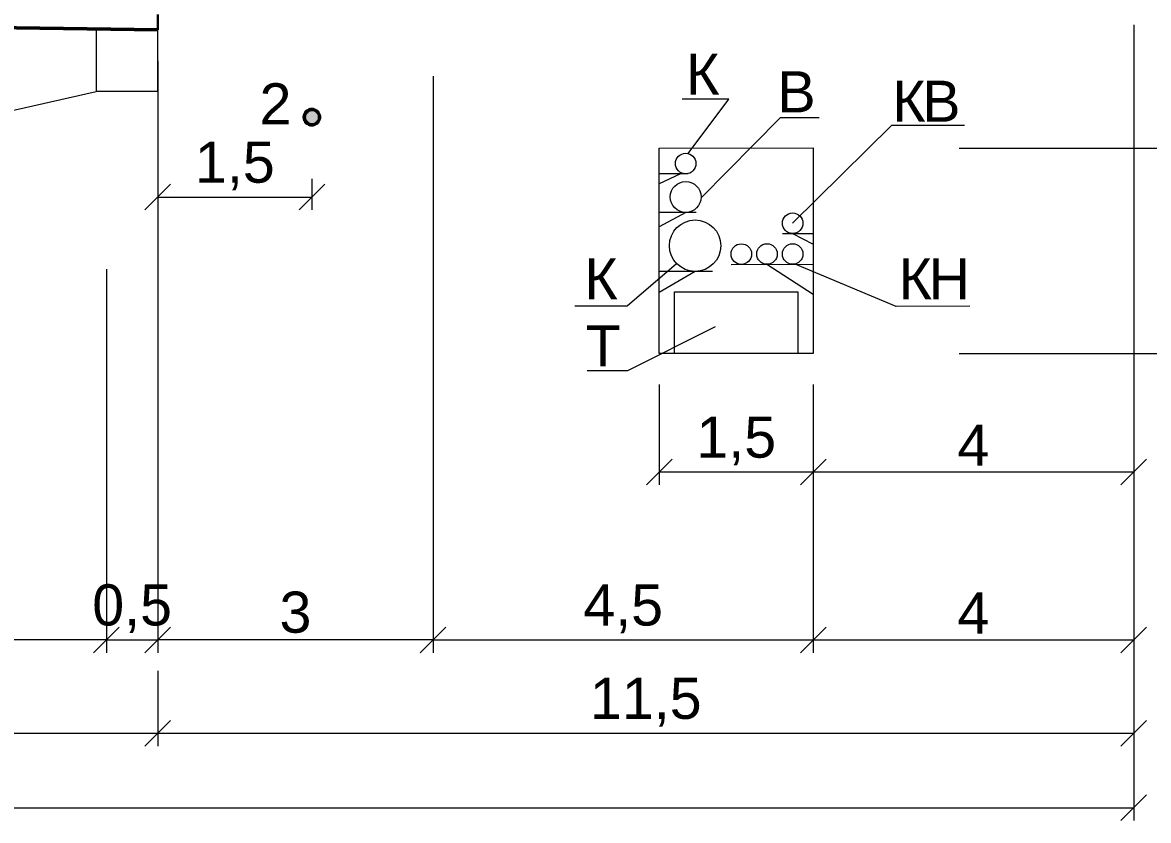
# Model space of a CAD drawing. Header units: millimetres. Extents: x -2123 to 34701, y -1286 to 835.
# Drawn here: x 55.62 to 66.58, y -232.5 to -224.73 of the extents above; entities that cross this region are included whole.
import ezdxf

# ---------------------------------------------------------------- set-up
doc = ezdxf.new("R2010")
doc.units = ezdxf.units.MM
doc.layers.get('0').update_dxf_attribs({"lineweight": 15})
for name, color, linetype, lineweight in [('Дор. Розм.', 7, 'Continuous', 50), ('Линия 0.2', 220, 'Continuous', 20), ('Линия 0.3', 160, 'Continuous', 30), ('Линия 0.5', 26, 'Continuous', 50), ('Размер', 94, 'Continuous', 15), ('Інж. мережі', 205, 'Continuous', 18)]:
    doc.layers.add(name, color=color, linetype=linetype, lineweight=lineweight)
doc.styles.get("Standard").update_dxf_attribs({"font": 'arial.ttf'})
doc.styles.add('Аннотативный', font='arial.ttf')
doc.dimstyles.new('М-100', dxfattribs={"dimscale": 100, "dimtxt": 4, "dimasz": 2.5, "dimexe": 1.25, "dimexo": 3, "dimtad": 1, "dimlfac": 0.001, "dimtxsty": 'Standard', "dimblk": 'OBLIQUE', "dimcen": 2.5, "dimadec": 0, "dimazin": 0, "dimtfac": 1, "dimtmove": 0, "dimatfit": 3, "dimldrblk": 'OBLIQUE', "dimfxl": 1.25, "dimlwd": -1, "dimlwe": -1, "dimarcsym": 0})

# ---------------------------------------------------------------- blocks, each defined once
blk = doc.blocks.new('_Oblique')
at = {"color": 0, "linetype": 'ByBlock', "lineweight": -2}
blk.add_line((-0.5, -0.5), (0.5, 0.5), dxfattribs=at)
blk = doc.blocks.new('*D1140')
at = {"layer": 'Defpoints', "color": 0, "ltscale": 1000, "transparency": 16777216}
for p in [(50770, 17497), (48090, 17397), (48090, 11710)]:
    blk.add_point(p, dxfattribs=at)
at = {"layer": 'Размер', "color": 0, "ltscale": 1000, "transparency": 16777216}
for p, q in [((50770, 17197), (50770, 11585)), ((48090, 17097), (48090, 11585)), ((50770, 11710), (48090, 11710))]:
    blk.add_line(p, q, dxfattribs=at)
at = {"layer": 'Размер', "color": 0, "ltscale": 1000, "transparency": 16777216, "xscale": 250, "yscale": 250, "zscale": 250, "rotation": 180}
blk.add_blockref('_Oblique', (48090, 11710), dxfattribs=at)
at = {"layer": 'Размер', "color": 0, "ltscale": 1000, "transparency": 16777216, "xscale": 250, "yscale": 250, "zscale": 250}
blk.add_blockref('_Oblique', (50770, 11710), dxfattribs=at)
at = {"layer": 'Размер', "color": 0, "ltscale": 1000, "transparency": 16777216, "insert": (49430, 11977), "char_height": 400, "attachment_point": 5}
blk.add_mtext('3', dxfattribs=at)
blk = doc.blocks.new('*D1143')
at = {"layer": 'Defpoints', "color": 0, "ltscale": 1000, "transparency": 16777216}
for p in [(50770, 17497), (54471, 13963), (54471, 11710)]:
    blk.add_point(p, dxfattribs=at)
at = {"layer": 'Размер', "color": 0, "ltscale": 1000, "transparency": 16777216}
for p, q in [((50770, 17197), (50770, 11585)), ((54471, 13663), (54471, 11585)), ((50770, 11710), (54471, 11710))]:
    blk.add_line(p, q, dxfattribs=at)
at = {"layer": 'Размер', "color": 0, "ltscale": 1000, "transparency": 16777216, "xscale": 250, "yscale": 250, "zscale": 250, "rotation": 180}
blk.add_blockref('_Oblique', (50770, 11710), dxfattribs=at)
at = {"layer": 'Размер', "color": 0, "ltscale": 1000, "transparency": 16777216, "xscale": 250, "yscale": 250, "zscale": 250}
blk.add_blockref('_Oblique', (54471, 11710), dxfattribs=at)
at = {"layer": 'Размер', "color": 0, "ltscale": 1000, "transparency": 16777216, "insert": (52620, 12012), "char_height": 400, "attachment_point": 5}
blk.add_mtext('4,5', dxfattribs=at)
blk = doc.blocks.new('*D1144')
at = {"layer": 'Defpoints', "color": 0, "ltscale": 1000, "transparency": 16777216}
for p in [(48090, 17647), (47590, 15617), (48090, 11710)]:
    blk.add_point(p, dxfattribs=at)
at = {"layer": 'Размер', "color": 0, "ltscale": 1000, "transparency": 16777216}
for p, q in [((48090, 17347), (48090, 11585)), ((47590, 15317), (47590, 11585)), ((47590, 11710), (48090, 11710))]:
    blk.add_line(p, q, dxfattribs=at)
at = {"layer": 'Размер', "color": 0, "ltscale": 1000, "transparency": 16777216, "xscale": 250, "yscale": 250, "zscale": 250, "rotation": 180}
blk.add_blockref('_Oblique', (47590, 11710), dxfattribs=at)
at = {"layer": 'Размер', "color": 0, "ltscale": 1000, "transparency": 16777216, "xscale": 250, "yscale": 250, "zscale": 250}
blk.add_blockref('_Oblique', (48090, 11710), dxfattribs=at)
at = {"layer": 'Размер', "color": 0, "ltscale": 1000, "transparency": 16777216, "insert": (47840, 12013), "char_height": 400, "attachment_point": 5}
blk.add_mtext('0,5', dxfattribs=at)
blk = doc.blocks.new('*D1145')
at = {"layer": 'Defpoints', "color": 0, "ltscale": 1000, "transparency": 16777216}
for p in [(48090, 16497), (49590, 16497), (49590, 16019)]:
    blk.add_point(p, dxfattribs=at)
at = {"layer": 'Размер', "color": 0, "ltscale": 1000, "transparency": 16777216}
for p, q in [((48090, 16197), (48090, 15894)), ((49590, 16197), (49590, 15894)), ((48090, 16019), (49590, 16019))]:
    blk.add_line(p, q, dxfattribs=at)
at = {"layer": 'Размер', "color": 0, "ltscale": 1000, "transparency": 16777216, "xscale": 250, "yscale": 250, "zscale": 250, "rotation": 180}
blk.add_blockref('_Oblique', (48090, 16019), dxfattribs=at)
at = {"layer": 'Размер', "color": 0, "ltscale": 1000, "transparency": 16777216, "xscale": 250, "yscale": 250, "zscale": 250}
blk.add_blockref('_Oblique', (49590, 16019), dxfattribs=at)
at = {"layer": 'Размер', "color": 0, "ltscale": 1000, "transparency": 16777216, "insert": (48840, 16322), "char_height": 400, "attachment_point": 5}
blk.add_mtext('1,5', dxfattribs=at)
blk = doc.blocks.new('*D1147')
at = {"layer": 'Defpoints', "color": 0, "ltscale": 1000, "transparency": 16777216}
for p in [(57590, 13028), (17611, 11710), (57590, 10077)]:
    blk.add_point(p, dxfattribs=at)
at = {"layer": 'Размер', "color": 0, "ltscale": 1000, "transparency": 16777216}
for p, q in [((57590, 12728), (57590, 9952)), ((17611, 11410), (17611, 9952)), ((17611, 10077), (57590, 10077))]:
    blk.add_line(p, q, dxfattribs=at)
at = {"layer": 'Размер', "color": 0, "ltscale": 1000, "transparency": 16777216, "xscale": 250, "yscale": 250, "zscale": 250, "rotation": 180}
blk.add_blockref('_Oblique', (17611, 10077), dxfattribs=at)
at = {"layer": 'Размер', "color": 0, "ltscale": 1000, "transparency": 16777216, "xscale": 250, "yscale": 250, "zscale": 250}
blk.add_blockref('_Oblique', (57590, 10077), dxfattribs=at)
at = {"layer": 'Размер', "color": 0, "ltscale": 1000, "transparency": 16777216, "insert": (37600, 10340), "char_height": 400, "attachment_point": 5}
blk.add_mtext('44', dxfattribs=at)
blk = doc.blocks.new('*D1148')
at = {"layer": 'Defpoints', "color": 0, "ltscale": 1000, "transparency": 16777216}
for p in [(57590, 17997), (54471, 14495), (57590, 11710)]:
    blk.add_point(p, dxfattribs=at)
at = {"layer": 'Размер', "color": 0, "ltscale": 1000, "transparency": 16777216}
for p, q in [((57590, 17697), (57590, 11585)), ((54471, 14195), (54471, 11585)), ((54471, 11710), (57590, 11710))]:
    blk.add_line(p, q, dxfattribs=at)
at = {"layer": 'Размер', "color": 0, "ltscale": 1000, "transparency": 16777216, "xscale": 250, "yscale": 250, "zscale": 250, "rotation": 180}
blk.add_blockref('_Oblique', (54471, 11710), dxfattribs=at)
at = {"layer": 'Размер', "color": 0, "ltscale": 1000, "transparency": 16777216, "xscale": 250, "yscale": 250, "zscale": 250}
blk.add_blockref('_Oblique', (57590, 11710), dxfattribs=at)
at = {"layer": 'Размер', "color": 0, "ltscale": 1000, "transparency": 16777216, "insert": (56030, 11972), "char_height": 400, "attachment_point": 5}
blk.add_mtext('4', dxfattribs=at)
blk = doc.blocks.new('*D1149')
at = {"layer": 'Defpoints', "color": 0, "ltscale": 1000, "transparency": 16777216}
for p in [(57190, 17997), (55590, 16497), (58567, 16497)]:
    blk.add_point(p, dxfattribs=at)
at = {"layer": 'Размер', "color": 0, "ltscale": 1000, "transparency": 16777216}
for p, q in [((57490, 17997), (58692, 17997)), ((58567, 17997), (58567, 16497)), ((55890, 16497), (58692, 16497))]:
    blk.add_line(p, q, dxfattribs=at)
at = {"layer": 'Размер', "color": 0, "ltscale": 1000, "transparency": 16777216, "xscale": 250, "yscale": 250, "zscale": 250}
for p, rotation in [((58567, 17997), 90), ((58567, 16497), 270)]:
    blk.add_blockref('_Oblique', p, dxfattribs=dict(at, rotation=rotation))
at = {"layer": 'Размер', "color": 0, "ltscale": 1000, "transparency": 16777216, "insert": (58264, 17247), "char_height": 400, "attachment_point": 5, "rotation": 90}
blk.add_mtext('1,5', dxfattribs=at)
blk = doc.blocks.new('*D1150')
at = {"layer": 'Defpoints', "color": 0, "ltscale": 1000, "transparency": 16777216}
for p in [(55590, 16497), (55591, 14497), (58567, 14497)]:
    blk.add_point(p, dxfattribs=at)
at = {"layer": 'Размер', "color": 0, "ltscale": 1000, "transparency": 16777216}
for p, q in [((55890, 16497), (58692, 16497)), ((58567, 16497), (58567, 14497)), ((55891, 14497), (58692, 14497))]:
    blk.add_line(p, q, dxfattribs=at)
at = {"layer": 'Размер', "color": 0, "ltscale": 1000, "transparency": 16777216, "xscale": 250, "yscale": 250, "zscale": 250}
for p, rotation in [((58567, 16497), 90), ((58567, 14497), 270)]:
    blk.add_blockref('_Oblique', p, dxfattribs=dict(at, rotation=rotation))
at = {"layer": 'Размер', "color": 0, "ltscale": 1000, "transparency": 16777216, "insert": (58304, 15497), "char_height": 400, "attachment_point": 5, "rotation": 90}
blk.add_mtext('2', dxfattribs=at)
blk = doc.blocks.new('*D1151')
at = {"layer": 'Defpoints', "color": 0, "ltscale": 1000, "transparency": 16777216}
for p in [(54471, 14495), (57590, 14497), (54471, 13343)]:
    blk.add_point(p, dxfattribs=at)
at = {"layer": 'Размер', "color": 0, "ltscale": 1000, "transparency": 16777216}
for p, q in [((54471, 14195), (54471, 13218)), ((57590, 14197), (57590, 13218)), ((57590, 13343), (54471, 13343))]:
    blk.add_line(p, q, dxfattribs=at)
at = {"layer": 'Размер', "color": 0, "ltscale": 1000, "transparency": 16777216, "xscale": 250, "yscale": 250, "zscale": 250, "rotation": 180}
blk.add_blockref('_Oblique', (54471, 13343), dxfattribs=at)
at = {"layer": 'Размер', "color": 0, "ltscale": 1000, "transparency": 16777216, "xscale": 250, "yscale": 250, "zscale": 250}
blk.add_blockref('_Oblique', (57590, 13343), dxfattribs=at)
at = {"layer": 'Размер', "color": 0, "ltscale": 1000, "transparency": 16777216, "insert": (56030, 13606), "char_height": 400, "attachment_point": 5}
blk.add_mtext('4', dxfattribs=at)
blk = doc.blocks.new('*D654')
at = {"layer": 'Defpoints', "color": 0, "lineweight": 20, "ltscale": 1000, "transparency": 16777216}
for p in [(52971, 14496), (54471, 14497), (52971, 13343)]:
    blk.add_point(p, dxfattribs=at)
at = {"layer": 'Размер', "color": 0, "ltscale": 1000, "transparency": 16777216}
for p, q in [((52971, 14196), (52971, 13218)), ((54471, 14197), (54471, 13218)), ((54471, 13343), (52971, 13343))]:
    blk.add_line(p, q, dxfattribs=at)
at = {"layer": 'Размер', "color": 0, "ltscale": 1000, "transparency": 16777216, "xscale": 250, "yscale": 250, "zscale": 250, "rotation": 180}
blk.add_blockref('_Oblique', (52971, 13343), dxfattribs=at)
at = {"layer": 'Размер', "color": 0, "ltscale": 1000, "transparency": 16777216, "xscale": 250, "yscale": 250, "zscale": 250}
blk.add_blockref('_Oblique', (54471, 13343), dxfattribs=at)
at = {"layer": 'Размер', "color": 0, "ltscale": 1000, "transparency": 16777216, "insert": (53721, 13646), "char_height": 400, "attachment_point": 5}
blk.add_mtext('1,5', dxfattribs=at)
blk = doc.blocks.new('*D1120')
at = {"layer": 'Defpoints', "color": 0, "ltscale": 1000, "transparency": 16777216}
for p in [(27110, 11710), (48090, 11709), (48090, 10802)]:
    blk.add_point(p, dxfattribs=at)
at = {"layer": 'Размер', "color": 0, "ltscale": 1000, "transparency": 16777216}
for p, q in [((27110, 11410), (27110, 10677)), ((48090, 11409), (48090, 10677)), ((27110, 10802), (48090, 10802))]:
    blk.add_line(p, q, dxfattribs=at)
at = {"layer": 'Размер', "color": 0, "ltscale": 1000, "transparency": 16777216, "xscale": 250, "yscale": 250, "zscale": 250, "rotation": 180}
blk.add_blockref('_Oblique', (27110, 10802), dxfattribs=at)
at = {"layer": 'Размер', "color": 0, "ltscale": 1000, "transparency": 16777216, "xscale": 250, "yscale": 250, "zscale": 250}
blk.add_blockref('_Oblique', (48090, 10802), dxfattribs=at)
at = {"layer": 'Размер', "color": 0, "ltscale": 1000, "transparency": 16777216, "insert": (37600, 11065), "char_height": 400, "attachment_point": 5}
blk.add_mtext('21', dxfattribs=at)
blk = doc.blocks.new('*D1121')
at = {"layer": 'Defpoints', "color": 0, "ltscale": 1000, "transparency": 16777216}
for p in [(48090, 11710), (57590, 11710), (57590, 10802)]:
    blk.add_point(p, dxfattribs=at)
at = {"layer": 'Размер', "color": 0, "ltscale": 1000, "transparency": 16777216}
for p, q in [((48090, 11410), (48090, 10677)), ((57590, 11410), (57590, 10677)), ((48090, 10802), (57590, 10802))]:
    blk.add_line(p, q, dxfattribs=at)
at = {"layer": 'Размер', "color": 0, "ltscale": 1000, "transparency": 16777216, "xscale": 250, "yscale": 250, "zscale": 250, "rotation": 180}
blk.add_blockref('_Oblique', (48090, 10802), dxfattribs=at)
at = {"layer": 'Размер', "color": 0, "ltscale": 1000, "transparency": 16777216, "xscale": 250, "yscale": 250, "zscale": 250}
blk.add_blockref('_Oblique', (57590, 10802), dxfattribs=at)
at = {"layer": 'Размер', "color": 0, "ltscale": 1000, "transparency": 16777216, "insert": (52840, 11104), "char_height": 400, "attachment_point": 5}
blk.add_mtext('11,5', dxfattribs=at)
blk = doc.blocks.new('*D1123')
at = {"layer": 'Defpoints', "color": 0, "ltscale": 1000, "transparency": 16777216}
for p in [(47590, 15092), (44593, 13466), (44593, 11710)]:
    blk.add_point(p, dxfattribs=at)
at = {"layer": 'Размер', "color": 0, "ltscale": 1000, "transparency": 16777216}
for p, q in [((47590, 14792), (47590, 11585)), ((44593, 13166), (44593, 11585)), ((47590, 11710), (44593, 11710))]:
    blk.add_line(p, q, dxfattribs=at)
at = {"layer": 'Размер', "color": 0, "ltscale": 1000, "transparency": 16777216, "xscale": 250, "yscale": 250, "zscale": 250, "rotation": 180}
blk.add_blockref('_Oblique', (44593, 11710), dxfattribs=at)
at = {"layer": 'Размер', "color": 0, "ltscale": 1000, "transparency": 16777216, "xscale": 250, "yscale": 250, "zscale": 250}
blk.add_blockref('_Oblique', (47590, 11710), dxfattribs=at)
at = {"layer": 'Размер', "color": 0, "ltscale": 1000, "transparency": 16777216, "insert": (46091, 11977), "char_height": 400, "attachment_point": 5}
blk.add_mtext('3', dxfattribs=at)
blk = doc.blocks.new('2')
at = {"ltscale": 1000}
h = blk.add_hatch(color=0, dxfattribs=at)
h.dxf.hatch_style = 1
h.paths.add_polyline_path([(49664.804, 16796.783, 1), (49514.804, 16796.783, 1)])
at = {"color": 0, "ltscale": 1000}
blk.add_circle((49589.804, 16796.783), 75, dxfattribs=at)
at = {"layer": 'Линия 0.2', "color": 0, "ltscale": 1000}
for p, q in [((48089.804, 17646.783), (47489.804, 17646.988)), ((47489.804, 17646.988), (47489.804, 17046.783)), ((48089.599, 17046.783), (48089.804, 17646.783)), ((37962.355, 14908.353), (47489.804, 17046.783)), ((48089.804, 17046.783), (47489.804, 17046.783))]:
    blk.add_line(p, q, dxfattribs=at)
at = {"layer": 'Линия 0.3', "color": 0, "ltscale": 1000}
blk.add_line((48089.804, 17796.783), (48089.804, 17646.783), dxfattribs=at)
at = {"layer": 'Линия 0.5', "color": 0, "ltscale": 1000}
blk.add_line((48090.499, 17646.783), (37598.804, 17796.783), dxfattribs=at)
at = {"layer": 'Інж. мережі', "color": 0}
for points in [[(53252.426, 16442.994), (53647.282, 16972.886), (53195.658, 16972.504)], [(54528.653, 16792.165), (54147.106, 16791.843), (53378.798, 16012.678)], [(55942.295, 16715.419), (55233.498, 16714.82), (54269.692, 15765.215)], [(52970.764, 14496.076), (52969.074, 16496.076), (54469.074, 16497.343), (54470.764, 14497.344), (52970.764, 14496.076)], [(53253.83, 16245.86), (52969.286, 16245.619)], [(53253.83, 16245.86), (52969.286, 16245.619)], [(53178.83, 16245.796), (52969.369, 16147.345)], [(53178.83, 16245.796), (52969.369, 16147.345)], [(53329.146, 15870.923), (52969.603, 15870.619)], [(53329.146, 15870.923), (52969.603, 15870.619)], [(53229.146, 15870.839), (52969.722, 15729.537)], [(53229.146, 15870.839), (52969.722, 15729.537)], [(54169.777, 15665.131), (54469.777, 15665.384)], [(54169.777, 15665.131), (54469.777, 15665.384)], [(54269.777, 15665.215), (54469.864, 15561.797)], [(54269.777, 15665.215), (54469.864, 15561.797)], [(52149.312, 14961.691), (52658.188, 14962.121), (53140.685, 15372.044)], [(53670.03, 15364.708), (54470.03, 15365.384)], [(53670.03, 15364.708), (54470.03, 15365.384)], [(54020.03, 15365.004), (54470.277, 15073.329)], [(54020.03, 15365.004), (54470.277, 15073.329)], [(55993.223, 14956.453), (55276.121, 14955.847), (54293.581, 15365.235)], [(53488.503, 15296.514), (52970.088, 15296.076)], [(53320.088, 15296.372), (52970.261, 15091.946)], [(52269.137, 14332.657), (52665.621, 14332.246), (53518.691, 14760.764)]]:
    blk.add_lwpolyline(points, dxfattribs=at)
blk.add_lwpolyline([(54320.257, 15097.217), (54320.764, 14497.217), (53120.764, 14496.203), (53120.257, 15096.203)], close=True, dxfattribs=at)
for centre, radius in [((53228.745, 16345.839), 100), ((53229.02, 16020.839), 150), ((53319.877, 15546.372), 250), ((54269.692, 15765.215), 100), ((53769.946, 15464.793), 100), ((54019.946, 15465.004), 100), ((54269.946, 15465.215), 100)]:
    blk.add_circle(centre, radius, dxfattribs=at)
at = {"color": 0, "lineweight": 25, "ltscale": 1000, "insert": (49390.869, 17126.955), "char_height": 400, "attachment_point": 3, "style": 'Аннотативный'}
blk.add_mtext_dynamic_manual_height_columns('2', width=613.06669, gutter_width=12.5, heights=[0], dxfattribs=at)
at = {"layer": 'Інж. мережі', "color": 0, "lineweight": 25, "ltscale": 1000, "char_height": 400, "attachment_point": 3, "style": 'Аннотативный'}
for s, width, insert in [('\\pt400;К', 613.06669, (53558.089, 17416.682)), ('В', 613.06669, (54493.925, 17243.945)), ('{\\T0.9;КВ}', 613.06669, (55866.557, 17152.157)), ('К', 613.06669, (52566.742, 15424.243)), ('{\\T0.9;КН}', 613.06669, (55956.569, 15423.99)), ('{\\T0.9;Т}', 400, (52561.661, 14771.667))]:
    blk.add_mtext_dynamic_manual_height_columns(s, width=width, gutter_width=12.5, heights=[0], dxfattribs=dict(at, insert=insert))
at = {"layer": 'Размер', "color": 0, "ltscale": 1000}
for base, p1, p2, angle, picture, middle in [((58567.021, 16497.343), (57189.804, 17997.343), (55589.804, 16497.343), 90, '*D1149', (58264.139, 17247.343)), ((49589.804, 16019.41), (48089.804, 16496.783), (49589.804, 16496.783), 180, '*D1145', (48839.804, 16322.292)), ((44592.804, 11709.785), (47589.804, 15091.572), (44592.804, 13466.365), 180, '*D1123', (46091.304, 11976.651))]:
    dim = blk.add_linear_dim(base=base, p1=p1, p2=p2, angle=angle, dimstyle='М-100', dxfattribs=at)
    dim.commit()
    dim.dimension.update_dxf_attribs({"geometry": picture, "text_midpoint": middle})
for base, p1, p2, text, picture, middle in [((57589.804, 11709.785), (54470.765, 14495.233), (57589.804, 17997.343), '4', '*D1148', (56030.285, 11972.285)), ((48089.804, 10801.546), (27109.918, 11709.785), (48089.804, 11709.09), '21', '*D1120', (37599.861, 11064.865)), ((57589.804, 10801.546), (48090.499, 11709.785), (57589.804, 11709.785), '11,5', '*D1121', (52840.152, 11104.428))]:
    dim = blk.add_linear_dim(base=base, p1=p1, p2=p2, text=text, dimstyle='М-100', dxfattribs=at)
    dim.commit()
    dim.dimension.update_dxf_attribs({"geometry": picture, "text_midpoint": middle})
for base, p1, p2, angle, picture, middle, dimtype in [((48090.499, 11709.785), (47589.804, 15617.429), (48090.499, 17646.783), 180, '*D1144', (47840.152, 11709.785), 160), ((58567.021, 14497.344), (55589.804, 16497.343), (55591.494, 14497.344), 90, '*D1150', (58567.021, 15497.344), 160), ((52970.764, 13343.014), (54470.764, 14497.344), (52970.764, 14496.076), 180, '*D654', (53720.764, 13343.014), 128)]:
    dim = blk.add_linear_dim(base=base, p1=p1, p2=p2, angle=angle, dimstyle='М-100', dxfattribs=at)
    dim.commit()
    dim.dimension.update_dxf_attribs({"geometry": picture, "text_midpoint": middle, "dimtype": dimtype})
for base, p1, p2, text, picture, middle in [((48089.804, 11709.785), (50770.154, 17496.783), (48089.804, 17396.783), '3', '*D1140', (49429.979, 11976.651)), ((54470.765, 11709.785), (50770.154, 17496.783), (54470.765, 13963.045), '4,5', '*D1143', (52620.459, 12011.849)), ((54470.765, 13343.014), (57589.804, 14497.344), (54470.765, 14495.233), '4', '*D1151', (56030.285, 13605.514))]:
    dim = blk.add_linear_dim(base=base, p1=p1, p2=p2, angle=180, text=text, dimstyle='М-100', dxfattribs=at)
    dim.commit()
    dim.dimension.update_dxf_attribs({"geometry": picture, "text_midpoint": middle})
dim = blk.add_linear_dim(base=(57589.804, 10077.164), p1=(17610.613, 11709.785), p2=(57589.804, 13028.099), text='44', dimstyle='М-100', dxfattribs=at)
dim.commit()
dim.dimension.update_dxf_attribs({"geometry": '*D1147', "text_midpoint": (37600.209, 10077.164), "dimtype": 160})

msp = doc.modelspace()

# ---------------------------------------------------------------- block references
at = {"layer": 'Дор. Розм.', "xscale": 0.001, "yscale": 0.001, "zscale": 0.001}
msp.add_blockref('2', (8.851, -242.448), dxfattribs=at)

doc.saveas('drawing.dxf')
